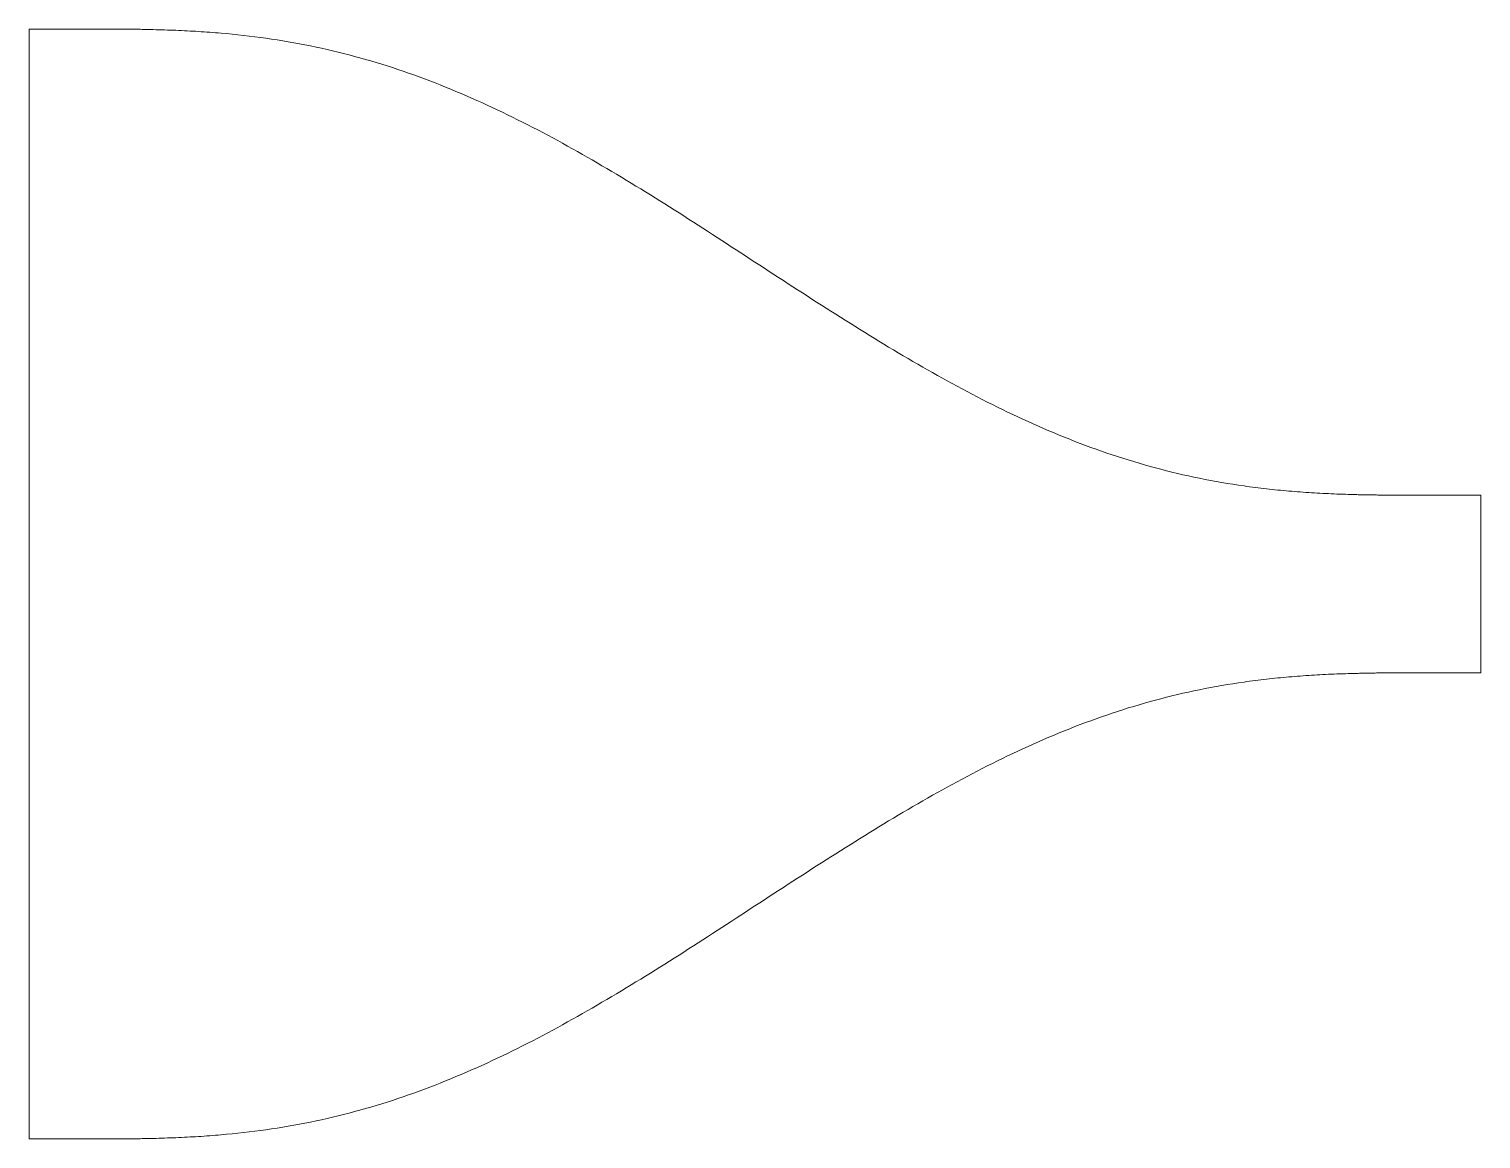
# Model space of a CAD drawing. Header units: inches. Extents: x 9.3 to 35.1, y 13.1 to 32.7.
import ezdxf

# ---------------------------------------------------------------- set-up
doc = ezdxf.new("R2010")
doc.units = ezdxf.units.IN
doc.header["$LTSCALE"] = 5
doc.header["$MEASUREMENT"] = 0

msp = doc.modelspace()

# ---------------------------------------------------------------- linework, layer by layer
at = {"color": 7, "linetype": 'Continuous', "lineweight": 15}
for p, q in [((9.323, 32.741), (9.323, 13.056)), ((10.323, 32.741), (9.323, 32.741)), ((35.062, 24.473), (34.062, 24.473)), ((35.062, 21.324), (35.062, 24.473)), ((34.062, 21.324), (35.062, 21.324)), ((9.323, 13.056), (10.323, 13.056))]:
    msp.add_line(p, q, dxfattribs=at)
for points, knots in [([(34.062, 24.473), (34.048, 24.473), (34.02, 24.473), (33.974, 24.473), (33.924, 24.473), (33.888, 24.473), (33.851, 24.473), (33.832, 24.473), (33.795, 24.473), (33.758, 24.473), (33.706, 24.473), (33.673, 24.474), (33.625, 24.474), (33.594, 24.474), (33.53, 24.474), (33.497, 24.474), (33.43, 24.475), (33.395, 24.475), (33.326, 24.476), (33.292, 24.476), (33.225, 24.477), (33.193, 24.477), (33.127, 24.478), (33.094, 24.478), (33.028, 24.48), (32.994, 24.48), (32.926, 24.482), (32.893, 24.482), (32.792, 24.485), (32.725, 24.487), (32.592, 24.491), (32.526, 24.493), (32.392, 24.499), (32.325, 24.502), (32.192, 24.509), (32.125, 24.513), (31.992, 24.521), (31.925, 24.526), (31.792, 24.535), (31.725, 24.541), (31.526, 24.558), (31.392, 24.571), (31.127, 24.601), (30.994, 24.618), (30.597, 24.675), (30.334, 24.72), (29.81, 24.827), (29.55, 24.889), (29.034, 25.028), (28.778, 25.105), (28.271, 25.274), (28.02, 25.366), (27.275, 25.662), (26.788, 25.885), (25.834, 26.367), (25.366, 26.626), (24.444, 27.167), (23.99, 27.449), (23.088, 28.023), (22.64, 28.315), (21.745, 28.899), (21.298, 29.192), (20.396, 29.766), (19.941, 30.047), (19.019, 30.588), (18.551, 30.847), (17.597, 31.329), (17.111, 31.552), (16.365, 31.848), (16.114, 31.94), (15.607, 32.109), (15.352, 32.187), (14.835, 32.326), (14.575, 32.387), (14.051, 32.494), (13.788, 32.54), (13.259, 32.615), (12.993, 32.645), (12.594, 32.679), (12.46, 32.689), (12.26, 32.701), (12.194, 32.705), (12.06, 32.712), (11.993, 32.715), (11.86, 32.721), (11.793, 32.723), (11.66, 32.727), (11.592, 32.729), (11.492, 32.732), (11.459, 32.733), (11.393, 32.734), (11.36, 32.734), (11.293, 32.736), (11.259, 32.736), (11.191, 32.737), (11.157, 32.738), (11.092, 32.738), (11.06, 32.739), (11.01, 32.739), (10.993, 32.739), (10.959, 32.739), (10.941, 32.74), (10.906, 32.74), (10.871, 32.74), (10.822, 32.74), (10.79, 32.74), (10.759, 32.74), (10.744, 32.74), (10.712, 32.741), (10.68, 32.741), (10.628, 32.741), (10.591, 32.741), (10.554, 32.741), (10.535, 32.741), (10.498, 32.741), (10.461, 32.741), (10.411, 32.741), (10.366, 32.741), (10.338, 32.741), (10.323, 32.741)], [0, 0, 0, 0, 0.001953, 0.003906, 0.005859, 0.007812, 0.007812, 0.009766, 0.009766, 0.011719, 0.013672, 0.015625, 0.015625, 0.019531, 0.019531, 0.023437, 0.023437, 0.027344, 0.027344, 0.03125, 0.03125, 0.035156, 0.035156, 0.039062, 0.039062, 0.042969, 0.042969, 0.046875, 0.046875, 0.054687, 0.054687, 0.0625, 0.0625, 0.070312, 0.070312, 0.078125, 0.078125, 0.085937, 0.085937, 0.09375, 0.09375, 0.109375, 0.109375, 0.125, 0.125, 0.15625, 0.15625, 0.1875, 0.1875, 0.21875, 0.21875, 0.25, 0.25, 0.3125, 0.3125, 0.375, 0.375, 0.4375, 0.4375, 0.5, 0.5, 0.5625, 0.5625, 0.625, 0.625, 0.6875, 0.6875, 0.75, 0.75, 0.78125, 0.78125, 0.8125, 0.8125, 0.84375, 0.84375, 0.875, 0.875, 0.90625, 0.90625, 0.921875, 0.921875, 0.929688, 0.929688, 0.9375, 0.9375, 0.945313, 0.945313, 0.953125, 0.953125, 0.957031, 0.957031, 0.960938, 0.960938, 0.964844, 0.964844, 0.96875, 0.96875, 0.972656, 0.972656, 0.974609, 0.974609, 0.976563, 0.976563, 0.978516, 0.980469, 0.982422, 0.982422, 0.984375, 0.984375, 0.986328, 0.988281, 0.990234, 0.990234, 0.992188, 0.992188, 0.994141, 0.996094, 0.998047, 1, 1, 1, 1]), ([(10.323, 13.056), (10.338, 13.056), (10.366, 13.056), (10.411, 13.056), (10.461, 13.056), (10.498, 13.056), (10.535, 13.056), (10.554, 13.056), (10.591, 13.056), (10.628, 13.056), (10.68, 13.056), (10.712, 13.056), (10.744, 13.056), (10.759, 13.056), (10.79, 13.056), (10.822, 13.057), (10.871, 13.057), (10.906, 13.057), (10.941, 13.057), (10.959, 13.057), (10.993, 13.058), (11.01, 13.058), (11.06, 13.058), (11.092, 13.059), (11.157, 13.059), (11.191, 13.06), (11.259, 13.061), (11.293, 13.061), (11.36, 13.062), (11.393, 13.063), (11.459, 13.064), (11.492, 13.065), (11.592, 13.067), (11.66, 13.069), (11.793, 13.074), (11.86, 13.076), (11.993, 13.082), (12.06, 13.085), (12.194, 13.092), (12.26, 13.095), (12.46, 13.108), (12.594, 13.118), (12.993, 13.152), (13.259, 13.182), (13.788, 13.257), (14.051, 13.303), (14.575, 13.41), (14.835, 13.471), (15.352, 13.61), (15.607, 13.688), (16.114, 13.857), (16.365, 13.949), (17.111, 14.245), (17.597, 14.467), (18.551, 14.949), (19.019, 15.209), (19.941, 15.75), (20.396, 16.031), (21.298, 16.605), (21.745, 16.897), (22.64, 17.482), (23.088, 17.774), (23.99, 18.348), (24.444, 18.63), (25.366, 19.171), (25.834, 19.43), (26.788, 19.912), (27.275, 20.135), (28.02, 20.43), (28.271, 20.522), (28.778, 20.692), (29.034, 20.769), (29.55, 20.908), (29.81, 20.97), (30.334, 21.077), (30.597, 21.122), (30.994, 21.179), (31.127, 21.195), (31.392, 21.226), (31.526, 21.239), (31.725, 21.256), (31.792, 21.261), (31.925, 21.271), (31.992, 21.276), (32.125, 21.284), (32.192, 21.288), (32.325, 21.295), (32.392, 21.298), (32.526, 21.303), (32.592, 21.306), (32.725, 21.31), (32.792, 21.312), (32.893, 21.314), (32.926, 21.315), (32.994, 21.317), (33.028, 21.317), (33.094, 21.318), (33.127, 21.319), (33.193, 21.32), (33.225, 21.32), (33.292, 21.321), (33.326, 21.321), (33.395, 21.322), (33.43, 21.322), (33.497, 21.322), (33.53, 21.323), (33.594, 21.323), (33.625, 21.323), (33.673, 21.323), (33.706, 21.323), (33.758, 21.323), (33.795, 21.323), (33.832, 21.324), (33.851, 21.324), (33.888, 21.324), (33.924, 21.324), (33.974, 21.324), (34.02, 21.324), (34.048, 21.324), (34.062, 21.324)], [0, 0, 0, 0, 0.001953, 0.003906, 0.005859, 0.007812, 0.007812, 0.009766, 0.009766, 0.011719, 0.013672, 0.015625, 0.015625, 0.017578, 0.017578, 0.019531, 0.021484, 0.023437, 0.023437, 0.025391, 0.025391, 0.027344, 0.027344, 0.03125, 0.03125, 0.035156, 0.035156, 0.039062, 0.039062, 0.042969, 0.042969, 0.046875, 0.046875, 0.054688, 0.054688, 0.0625, 0.0625, 0.070312, 0.070312, 0.078125, 0.078125, 0.09375, 0.09375, 0.125, 0.125, 0.15625, 0.15625, 0.1875, 0.1875, 0.21875, 0.21875, 0.25, 0.25, 0.3125, 0.3125, 0.375, 0.375, 0.4375, 0.4375, 0.5, 0.5, 0.5625, 0.5625, 0.625, 0.625, 0.6875, 0.6875, 0.75, 0.75, 0.78125, 0.78125, 0.8125, 0.8125, 0.84375, 0.84375, 0.875, 0.875, 0.890625, 0.890625, 0.90625, 0.90625, 0.914063, 0.914063, 0.921875, 0.921875, 0.929688, 0.929688, 0.9375, 0.9375, 0.945313, 0.945313, 0.953125, 0.953125, 0.957031, 0.957031, 0.960938, 0.960938, 0.964844, 0.964844, 0.96875, 0.96875, 0.972656, 0.972656, 0.976563, 0.976563, 0.980469, 0.980469, 0.984375, 0.984375, 0.986328, 0.988281, 0.990234, 0.990234, 0.992188, 0.992188, 0.994141, 0.996094, 0.998047, 1, 1, 1, 1])]:
    msp.add_open_spline(points, degree=3, knots=knots, dxfattribs=at)

doc.saveas('drawing.dxf')
